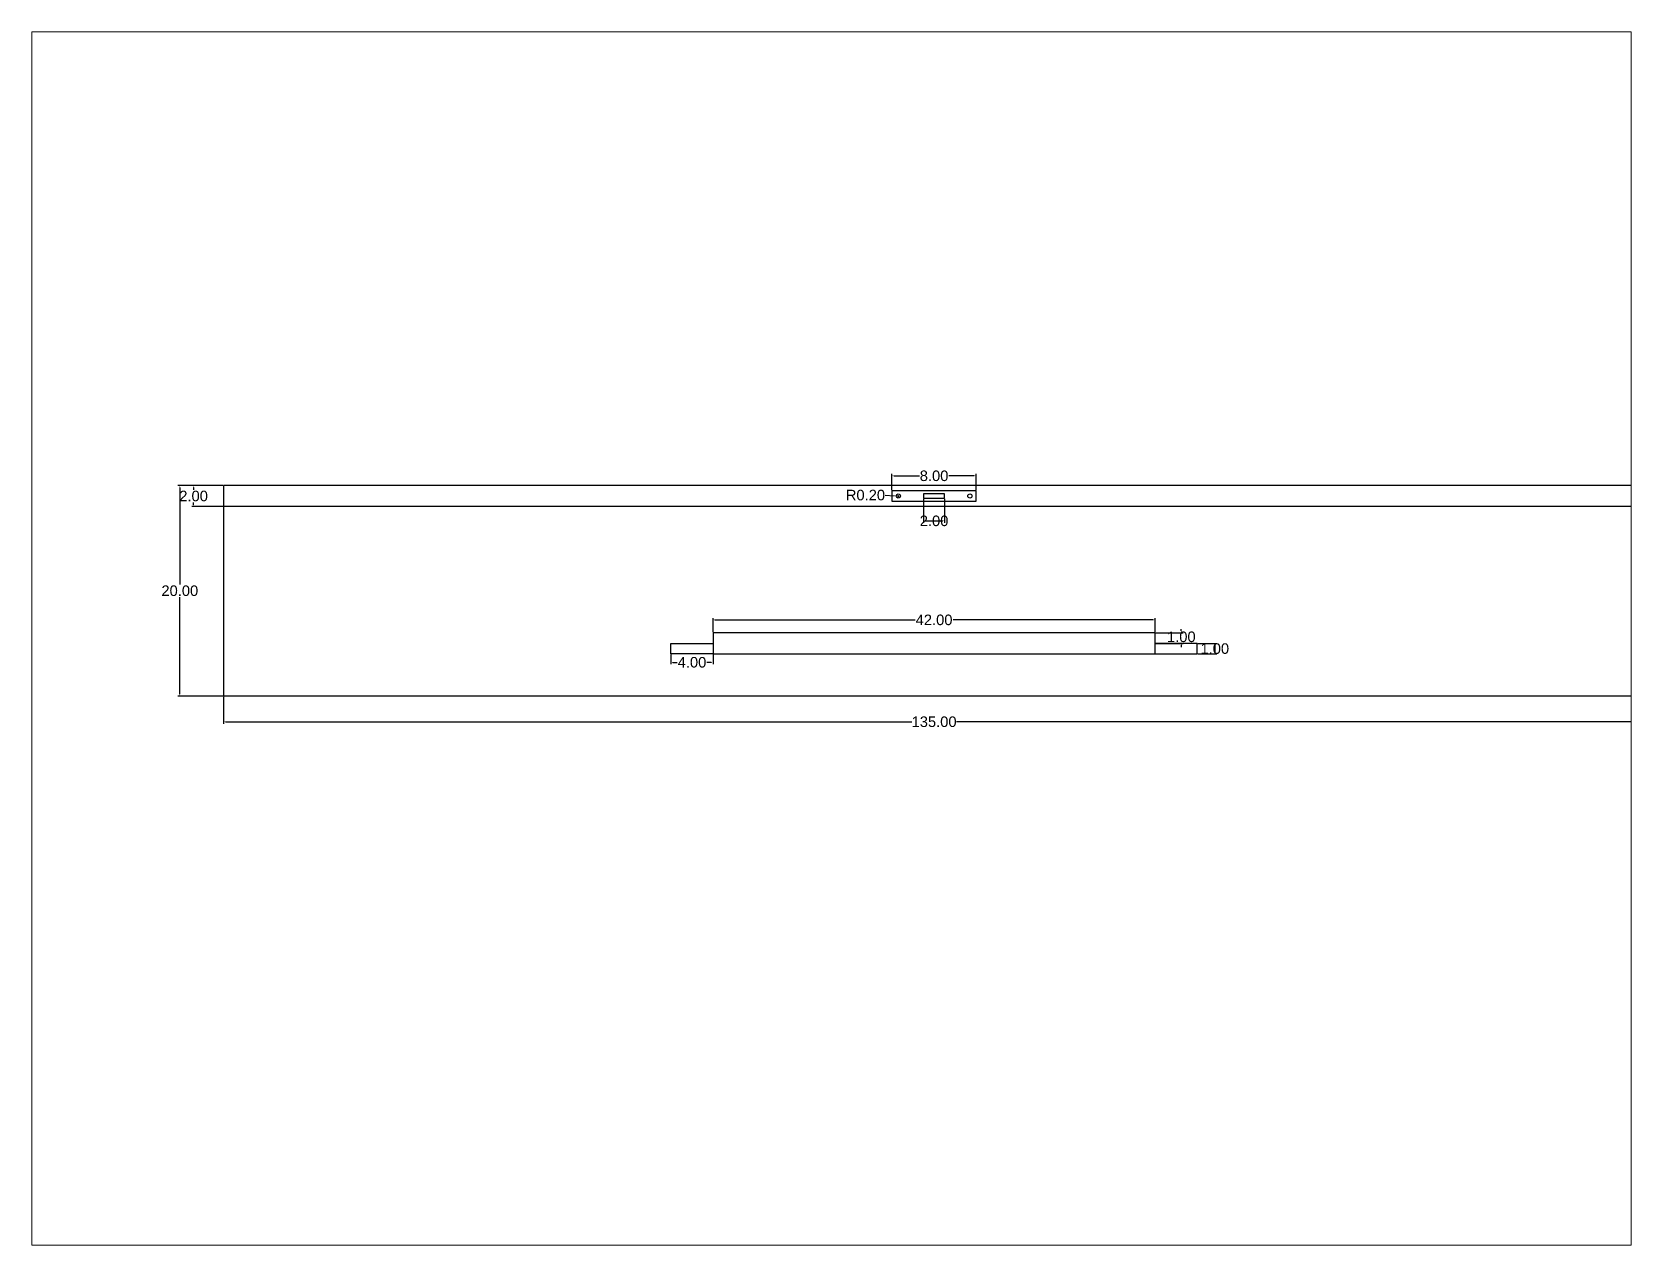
# Paper-space layout 'Layout2' of a CAD drawing. Header units: millimetres. Extents: x 26 to 231, y 20 to 176.
# The model-space entities are those that its viewports show. They can reach past a viewport. Long polylines and large blocks are cut down to what shows.
import ezdxf

# ---------------------------------------------------------------- set-up
doc = ezdxf.new("R2010")
doc.units = ezdxf.units.MM
doc.layers.get('Defpoints').update_dxf_attribs({"color": 171})
doc.layers.add('Capac', color=31, linetype='Continuous')
doc.layers.add('Mecanism inchidere', color=201, linetype='Continuous')
doc.styles.get("Standard").update_dxf_attribs({"font": 'arial.ttf'})
doc.dimstyles.get("Standard").update_dxf_attribs({"dimtxt": 0.18, "dimasz": 0.18, "dimexe": 0.18, "dimexo": 0.0625, "dimgap": 0.09, "dimtad": 0, "dimtih": 1, "dimtoh": 1, "dimdec": 4, "dimzin": 0, "dimdsep": 46, "dimtxsty": 'Standard', "dimcen": 0.09, "dimadec": 0, "dimazin": 0, "dimtfac": 1, "dimtdec": 4, "dimtofl": 0, "dimtmove": 0, "dimatfit": 3, "dimfxl": 1, "dimtolj": 1, "dimtzin": 0, "dimarcsym": 0})

# ---------------------------------------------------------------- blocks, each defined once
blk = doc.blocks.new('*D1')
at = {"layer": 'Defpoints', "color": 0, "lineweight": -2, "transparency": 16777216}
for p, q in [((35.73, 65.56), (31.45, 65.56)), ((31.63, 65.38), (31.63, 56.16)), ((31.63, 45.74), (31.63, 54.96)), ((35.73, 45.56), (31.45, 45.56))]:
    blk.add_line(p, q, dxfattribs=at)
at = {"layer": 'Defpoints', "color": 0, "transparency": 16777216}
for p in [(35.79, 65.56), (31.63, 45.56), (35.79, 45.56)]:
    blk.add_point(p, dxfattribs=at)
for points in [[(31.6, 65.38), (31.66, 65.38), (31.63, 65.56)], [(31.6, 45.74), (31.66, 45.74), (31.63, 45.56)]]:
    blk.add_solid(points, dxfattribs=at)
at = {"layer": 'Defpoints', "color": 0, "transparency": 16777216, "insert": (31.63, 55.56), "char_height": 1, "attachment_point": 5}
blk.add_mtext('\\A1;20.00', dxfattribs=at)
blk = doc.blocks.new('*D2')
at = {"layer": 'Defpoints', "color": 0, "lineweight": -2, "transparency": 16777216}
for p, q in [((35.73, 65.56), (32.76, 65.56)), ((32.94, 65.38), (32.94, 65.16)), ((32.94, 63.74), (32.94, 63.96)), ((35.73, 63.56), (32.76, 63.56))]:
    blk.add_line(p, q, dxfattribs=at)
at = {"layer": 'Defpoints', "color": 0, "transparency": 16777216}
for p in [(35.79, 65.56), (32.94, 63.56), (35.79, 63.56)]:
    blk.add_point(p, dxfattribs=at)
for points in [[(32.91, 65.38), (32.97, 65.38), (32.94, 65.56)], [(32.91, 63.74), (32.97, 63.74), (32.94, 63.56)]]:
    blk.add_solid(points, dxfattribs=at)
at = {"layer": 'Defpoints', "color": 0, "transparency": 16777216, "insert": (32.94, 64.56), "char_height": 1, "attachment_point": 5}
blk.add_mtext('\\A1;2.00', dxfattribs=at)
blk = doc.blocks.new('*D3')
at = {"layer": 'Defpoints', "color": 0, "lineweight": -2, "transparency": 16777216}
for p, q in [((35.79, 45.5), (35.79, 42.93)), ((170.79, 45.5), (170.79, 42.93)), ((35.97, 43.11), (101.17, 43.11)), ((170.61, 43.11), (105.41, 43.11))]:
    blk.add_line(p, q, dxfattribs=at)
at = {"layer": 'Defpoints', "color": 0, "transparency": 16777216}
for p in [(35.79, 45.56), (170.79, 45.56), (170.79, 43.11)]:
    blk.add_point(p, dxfattribs=at)
for points in [[(35.97, 43.14), (35.97, 43.08), (35.79, 43.11)], [(170.61, 43.14), (170.61, 43.08), (170.79, 43.11)]]:
    blk.add_solid(points, dxfattribs=at)
at = {"layer": 'Defpoints', "color": 0, "transparency": 16777216, "insert": (103.29, 43.11), "char_height": 1, "attachment_point": 5}
blk.add_mtext('\\A1;135.00', dxfattribs=at)
blk = doc.blocks.new('*D4')
at = {"layer": 'Defpoints', "color": 0, "lineweight": -2, "transparency": 16777216}
for p, q in [((99.29, 65.13), (99.29, 66.66)), ((99.47, 66.48), (101.9, 66.48)), ((107.11, 66.48), (104.68, 66.48)), ((107.29, 65.13), (107.29, 66.66))]:
    blk.add_line(p, q, dxfattribs=at)
at = {"layer": 'Defpoints', "color": 0, "transparency": 16777216}
for p in [(107.29, 66.48), (99.29, 65.06), (107.29, 65.06)]:
    blk.add_point(p, dxfattribs=at)
for points in [[(99.47, 66.51), (99.47, 66.45), (99.29, 66.48)], [(107.11, 66.51), (107.11, 66.45), (107.29, 66.48)]]:
    blk.add_solid(points, dxfattribs=at)
at = {"layer": 'Defpoints', "color": 0, "transparency": 16777216, "insert": (103.29, 66.48), "char_height": 1, "attachment_point": 5}
blk.add_mtext('\\A1;8.00', dxfattribs=at)
blk = doc.blocks.new('*D5')
at = {"layer": 'Defpoints', "color": 0, "lineweight": -2, "transparency": 16777216}
for p, q in [((98.64, 64.65), (99.51, 64.59)), ((99.8, 64.56), (99.98, 64.56)), ((99.89, 64.47), (99.89, 64.65))]:
    blk.add_line(p, q, dxfattribs=at)
at = {"layer": 'Defpoints', "color": 0, "transparency": 16777216}
for p in [(99.69, 64.58), (99.89, 64.56)]:
    blk.add_point(p, dxfattribs=at)
blk.add_solid([(99.51, 64.62), (99.51, 64.56), (99.69, 64.58)], dxfattribs=at)
at = {"layer": 'Defpoints', "color": 0, "transparency": 16777216, "insert": (96.77, 64.65), "char_height": 1, "attachment_point": 5}
blk.add_mtext('\\A1;R0.20', dxfattribs=at)
blk = doc.blocks.new('*D6')
at = {"layer": 'Defpoints', "color": 0, "lineweight": -2, "transparency": 16777216}
for p, q in [((102.29, 64.3), (102.29, 62.02)), ((104.29, 64.3), (104.29, 62.02)), ((102.47, 62.2), (104.11, 62.2))]:
    blk.add_line(p, q, dxfattribs=at)
at = {"layer": 'Defpoints', "color": 0, "transparency": 16777216}
for p in [(102.29, 64.36), (104.29, 64.36), (104.29, 62.2)]:
    blk.add_point(p, dxfattribs=at)
for points in [[(102.47, 62.23), (102.47, 62.17), (102.29, 62.2)], [(104.11, 62.23), (104.11, 62.17), (104.29, 62.2)]]:
    blk.add_solid(points, dxfattribs=at)
at = {"layer": 'Defpoints', "color": 0, "transparency": 16777216, "insert": (103.29, 62.2), "char_height": 1, "attachment_point": 5}
blk.add_mtext('\\A1;2.00', dxfattribs=at)
blk = doc.blocks.new('*D7')
at = {"layer": 'Defpoints', "color": 0, "lineweight": -2, "transparency": 16777216}
for p, q in [((82.29, 51.63), (82.29, 52.97)), ((82.47, 52.79), (101.5, 52.79)), ((124.11, 52.79), (105.09, 52.79)), ((124.29, 51.63), (124.29, 52.97))]:
    blk.add_line(p, q, dxfattribs=at)
at = {"layer": 'Defpoints', "color": 0, "transparency": 16777216}
for p in [(124.29, 52.79), (82.29, 51.56), (124.29, 51.56)]:
    blk.add_point(p, dxfattribs=at)
for points in [[(82.47, 52.82), (82.47, 52.76), (82.29, 52.79)], [(124.11, 52.82), (124.11, 52.76), (124.29, 52.79)]]:
    blk.add_solid(points, dxfattribs=at)
at = {"layer": 'Defpoints', "color": 0, "transparency": 16777216, "insert": (103.29, 52.79), "char_height": 1, "attachment_point": 5}
blk.add_mtext('\\A1;42.00', dxfattribs=at)
blk = doc.blocks.new('*D8')
at = {"layer": 'Defpoints', "color": 0, "lineweight": -2, "transparency": 16777216}
for p, q in [((128.35, 50.56), (130.14, 50.56)), ((129.96, 50.38), (129.96, 49.74)), ((128.35, 49.56), (130.14, 49.56))]:
    blk.add_line(p, q, dxfattribs=at)
at = {"layer": 'Defpoints', "color": 0, "transparency": 16777216}
for p in [(128.29, 50.56), (128.29, 49.56), (129.96, 49.56)]:
    blk.add_point(p, dxfattribs=at)
for points in [[(129.93, 50.38), (129.99, 50.38), (129.96, 50.56)], [(129.93, 49.74), (129.99, 49.74), (129.96, 49.56)]]:
    blk.add_solid(points, dxfattribs=at)
at = {"layer": 'Defpoints', "color": 0, "transparency": 16777216, "insert": (129.96, 50.06), "char_height": 1, "attachment_point": 5}
blk.add_mtext('\\A1;1.00', dxfattribs=at)
blk = doc.blocks.new('*D9')
at = {"layer": 'Defpoints', "color": 0, "lineweight": -2, "transparency": 16777216}
for p, q in [((126.78, 51.74), (126.78, 51.92)), ((124.35, 51.56), (126.96, 51.56)), ((124.35, 50.56), (126.96, 50.56)), ((126.78, 50.38), (126.78, 50.2))]:
    blk.add_line(p, q, dxfattribs=at)
at = {"layer": 'Defpoints', "color": 0, "transparency": 16777216}
for p in [(124.29, 51.56), (124.29, 50.56), (126.78, 50.56)]:
    blk.add_point(p, dxfattribs=at)
for points in [[(126.75, 51.74), (126.81, 51.74), (126.78, 51.56)], [(126.75, 50.38), (126.81, 50.38), (126.78, 50.56)]]:
    blk.add_solid(points, dxfattribs=at)
at = {"layer": 'Defpoints', "color": 0, "transparency": 16777216, "insert": (126.78, 51.18), "char_height": 1, "attachment_point": 5}
blk.add_mtext('\\A1;1.00', dxfattribs=at)
blk = doc.blocks.new('*D10')
at = {"layer": 'Defpoints', "color": 0, "lineweight": -2, "transparency": 16777216}
for p, q in [((78.29, 49.5), (78.29, 48.58)), ((78.47, 48.76), (78.88, 48.76)), ((82.11, 48.76), (81.7, 48.76)), ((82.29, 49.5), (82.29, 48.58))]:
    blk.add_line(p, q, dxfattribs=at)
at = {"layer": 'Defpoints', "color": 0, "transparency": 16777216}
for p in [(78.29, 49.56), (82.29, 49.56), (82.29, 48.76)]:
    blk.add_point(p, dxfattribs=at)
for points in [[(78.47, 48.79), (78.47, 48.73), (78.29, 48.76)], [(82.11, 48.79), (82.11, 48.73), (82.29, 48.76)]]:
    blk.add_solid(points, dxfattribs=at)
at = {"layer": 'Defpoints', "color": 0, "transparency": 16777216, "insert": (80.29, 48.76), "char_height": 1, "attachment_point": 5}
blk.add_mtext('\\A1;4.00', dxfattribs=at)

msp = doc.modelspace()

# ---------------------------------------------------------------- linework, layer by layer
at = {"layer": 'Capac', "ltscale": 4}
for p, q in [((170.792, 65.564), (35.792, 65.564)), ((35.792, 65.564), (35.792, 45.564)), ((170.792, 63.564), (35.792, 63.564)), ((78.292, 49.564), (78.292, 50.564)), ((78.292, 50.564), (82.292, 50.564)), ((103.292, 51.564), (82.292, 51.564)), ((82.292, 51.564), (82.292, 49.564)), ((124.292, 51.564), (103.292, 51.564)), ((124.292, 49.564), (124.292, 51.564)), ((128.292, 50.564), (124.292, 50.564)), ((128.292, 49.564), (128.292, 50.564)), ((82.292, 49.564), (78.292, 49.564)), ((82.292, 49.564), (103.292, 49.564)), ((103.292, 49.564), (124.292, 49.564)), ((124.292, 49.564), (128.292, 49.564)), ((35.792, 45.564), (170.792, 45.564))]:
    msp.add_line(p, q, dxfattribs=at)
at = {"layer": 'Mecanism inchidere', "ltscale": 4}
for p, q in [((107.292, 65.064), (99.292, 65.064)), ((99.292, 65.064), (99.292, 64.064)), ((99.292, 64.064), (107.292, 64.064)), ((104.292, 64.764), (102.292, 64.764)), ((102.292, 64.764), (102.292, 64.364)), ((102.292, 64.364), (104.292, 64.364)), ((104.292, 64.564), (104.292, 64.764)), ((104.292, 64.364), (104.292, 64.564)), ((107.292, 64.564), (107.292, 65.064)), ((107.292, 64.064), (107.292, 64.564))]:
    msp.add_line(p, q, dxfattribs=at)
for centre in [(99.892, 64.564), (106.692, 64.564)]:
    msp.add_circle(centre, 0.2, dxfattribs=at)

# ---------------------------------------------------------------- dimensions: what is measured, and where the dimension line sits
at = {"layer": 'Defpoints'}
for base, p1, p2, picture, middle in [((107.292, 66.482), (99.292, 65.064), (107.292, 65.064), '*D4', (103.292, 66.482)), ((104.292, 62.202), (102.292, 64.364), (104.292, 64.364), '*D6', (103.292, 62.202))]:
    dim = msp.add_linear_dim(base=base, p1=p1, p2=p2, dimstyle='Standard', override={"dimtxt": 1, "dimdec": 2}, dxfattribs=at)
    dim.commit()
    dim.dimension.update_dxf_attribs({"geometry": picture, "text_midpoint": middle, "dimtype": 160})
for base, p2, picture, middle in [((31.631, 45.564), (35.792, 45.564), '*D1', (31.631, 55.564)), ((32.939, 63.564), (35.792, 63.564), '*D2', (32.939, 64.564))]:
    dim = msp.add_linear_dim(base=base, p1=(35.792, 65.564), p2=p2, angle=90, dimstyle='Standard', override={"dimtxt": 1, "dimdec": 2}, dxfattribs=at)
    dim.commit()
    dim.dimension.update_dxf_attribs({"geometry": picture, "text_midpoint": middle})
dim = msp.add_radius_dim(center=(99.892, 64.564), mpoint=(99.692, 64.578), dimstyle='Standard', override={"dimtxt": 1, "dimdec": 2}, dxfattribs=at)
dim.commit()
dim.dimension.update_dxf_attribs({"geometry": '*D5', "text_midpoint": (98.636, 64.651), "dimtype": 164})
for base, p1, p2, picture, middle in [((124.292, 52.789), (82.292, 51.564), (124.292, 51.564), '*D7', (103.292, 52.789)), ((82.292, 48.764), (78.292, 49.564), (82.292, 49.564), '*D10', (80.292, 48.764)), ((170.792, 43.11), (35.792, 45.564), (170.792, 45.564), '*D3', (103.292, 43.11))]:
    dim = msp.add_linear_dim(base=base, p1=p1, p2=p2, dimstyle='Standard', override={"dimtxt": 1, "dimdec": 2}, dxfattribs=at)
    dim.commit()
    dim.dimension.update_dxf_attribs({"geometry": picture, "text_midpoint": middle})
for base, p1, p2, picture, middle in [((126.785, 50.564), (124.292, 51.564), (124.292, 50.564), '*D9', (126.785, 51.183)), ((129.956, 49.564), (128.292, 50.564), (128.292, 49.564), '*D8', (129.956, 50.064))]:
    dim = msp.add_linear_dim(base=base, p1=p1, p2=p2, angle=90, dimstyle='Standard', override={"dimtxt": 1, "dimdec": 2}, dxfattribs=at)
    dim.commit()
    dim.dimension.update_dxf_attribs({"geometry": picture, "text_midpoint": middle, "dimtype": 160})

psp = doc.layouts.new('Layout2')

# ---------------------------------------------------------------- viewports
at = {"layer": '0'}
psp.add_viewport(center=(128.5, 97.5), size=(205.6, 156), view_center_point=(93.545, 51.025), view_height=115.26805, dxfattribs=at)

doc.saveas('drawing.dxf')
